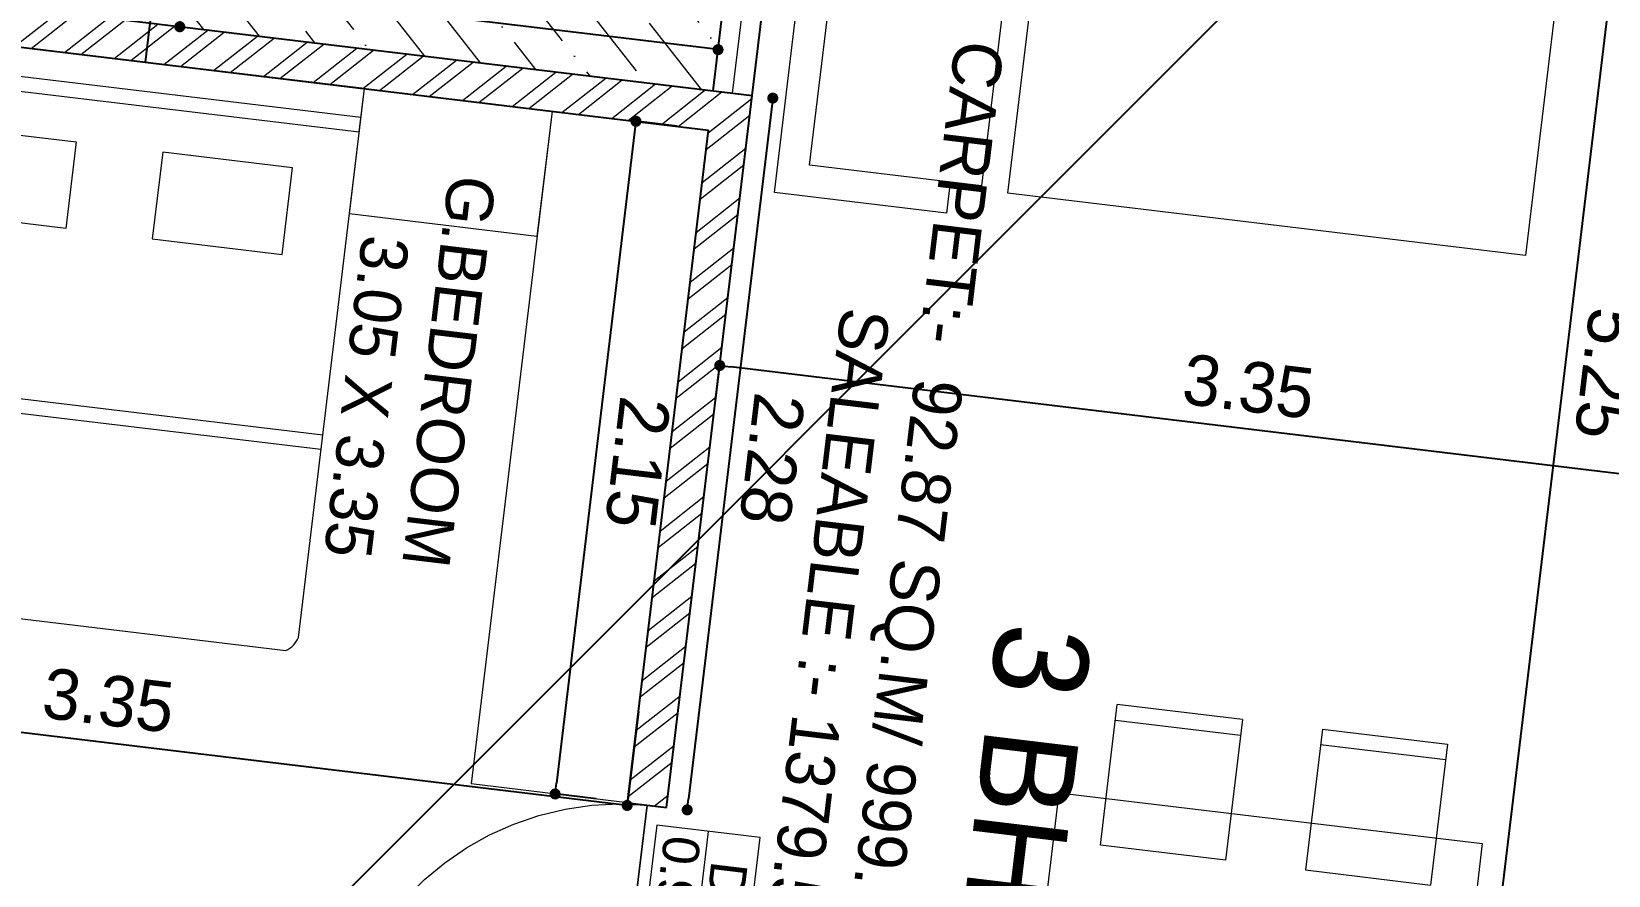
# Model space of a CAD drawing. Header units: metres. Extents: x 494 to 1845, y -666 to 1061.
# Drawn here: x 1753.5879 to 1753.7713, y 284.979 to 285.0771 of the extents above; entities that cross this region are included whole.
import ezdxf
from ezdxf.enums import TextEntityAlignment as Align

# ---------------------------------------------------------------- set-up
doc = ezdxf.new("R2010")
doc.units = ezdxf.units.M
doc.header["$MEASUREMENT"] = 0
doc.linetypes.add('1', pattern=[0])
doc.linetypes.add('DASHED2', pattern=[0.375, 0.25, -0.125])
doc.layers.get('Defpoints').update_dxf_attribs({"color": 12})
for name, color, linetype in [('A-AREA', 1, 'Continuous'), ('COLUMN', 1, 'Continuous'), ('VDA-TEXT', 250, '1'), ('VDA-WALL BELOW', 8, 'Continuous')]:
    doc.layers.add(name, color=color, linetype=linetype)
for name, color, linetype, lineweight in [('A-Furniture', 8, 'Continuous', 13), ('A-Wall Hatch', 8, 'Continuous', 9), ('DIMENSION', 8, 'Continuous', 5), ('VDA-DOOR', 23, 'Continuous', 5), ('VDA-DW TAGS', 4, 'Continuous', 9), ('VDA-FURNITURE', 8, 'Continuous', 13), ('VDA-HATCH', 8, 'Continuous', 9), ('VDA-SLIDING DOOR', 4, 'Continuous', 9), ('VDA-WALL', 250, 'Continuous', 25)]:
    doc.layers.add(name, color=color, linetype=linetype, lineweight=lineweight)
doc.styles.add('arial', font='arial.ttf', dxfattribs={"height": 0.3})
doc.styles.add('RS', font='GOTHIC.TTF')
doc.styles.get("Standard").update_dxf_attribs({"font": 'arial.ttf'})
doc.dimstyles.new('SMALL-1', dxfattribs={"dimtxt": 0.16, "dimasz": 0.035, "dimexe": 0, "dimexo": 0.1, "dimgap": 0.05, "dimtad": 1, "dimzin": 0, "dimdsep": 46, "dimtxsty": 'RS', "dimblk": 'DOT', "dimcen": 2.5, "dimclrd": 256, "dimclre": 256, "dimclrt": 5, "dimadec": 0, "dimazin": 0, "dimtfac": 1, "dimtdec": 3, "dimtofl": 0, "dimtmove": 0, "dimatfit": 3, "dimfxl": 0, "dimtolj": 1, "dimtzin": 0, "dimarcsym": 0})

# ---------------------------------------------------------------- blocks, each defined once
blk = doc.blocks.new('zw$DE63')
at = {"layer": 'VDA-FURNITURE', "extrusion": (-1.507989483803639e-06, 1.204778851980319e-06, 0.9999999999981374)}
for p, q in [((0, 1.465385175775737), (1.737475395202637e-05, 0.03461594507098198)), ((1.799999579787254, 1.500022419262677), (0.04615342523902655, 1.500001120846719)), ((0.6923106350004673, 1.223085890640505), (0.4153841948136687, 1.500005604699254)), ((0.4153841948136687, 1.500005604699254), (0.4153875578194857, 1.223082527751103)), ((1.799999579787254, 1.500022419262677), (1.661538041196764, 1.500020737759769)), ((1.661538041196764, 1.500020737759769), (1.661556256935, 2.073787618428469e-05)), ((1.707710103131831, 2.129829954355955e-05), (1.707691887393594, 1.500021298183128)), ((1.800017794594169, 2.241926267743111e-05), (1.799999579787254, 1.500022419262677)), ((1.800017794594169, 2.241926267743111e-05), (1.799999579787254, 1.500022419262677)), ((1.246155807748437, 1.303861847263761), (1.523078884929419, 1.303865210153162)), ((1.246160851791501, 0.8884772319579497), (1.246155807748437, 1.303861847263761)), ((1.523078884929419, 1.303865210153162), (1.523083928972483, 0.8884805948473513)), ((0.6346176266670227, 1.280777497799136), (0.4153868574649096, 1.280774835497141)), ((0.4153875578194857, 1.223082527751103), (0.6923106350004673, 1.223085890640505)), ((0.646171641536057, 8.407281711697578e-06), (0.646156788803637, 1.223085330217145)), ((0.6923254877328873, 8.967705070972443e-06), (0.6923106350004673, 1.223085890640505)), ((1.523083928972483, 0.8884805948473513), (1.246160851791501, 0.8884772319579497)), ((1.5230872919783, 0.6115575178992003), (1.246164214797318, 0.6115541550097987)), ((1.246164214797318, 0.6115541550097987), (1.246169258840382, 0.1961695397039875)), ((1.523092336021364, 0.1961729025933892), (1.5230872919783, 0.6115575178992003)), ((1.246169258840382, 0.1961695397039875), (1.523092336021364, 0.1961729025933892)), ((0.04617164097726345, 1.120963133871555e-06), (1.800017794594169, 2.241926267743111e-05)), ((1.661556256935, 2.073787618428469e-05), (1.800017794594169, 2.241926267743111e-05))]:
    blk.add_line(p, q, dxfattribs=at)
at = {"layer": 'VDA-FURNITURE'}
for centre, start, end in [((0.0650025608483702, 1.426793432219711), 104.438611504063, 149.3025759873148), ((0.0650025608483702, 0.07320768862700788), 210.6974240127036, 255.5613884959456)]:
    blk.add_arc(centre, 0.07559534104429093, start, end, dxfattribs=at)
blk = doc.blocks.new('zw$DD4')
at = {"layer": 'A-Furniture', "extrusion": (1.204778837184228e-06, -1.515233374796364e-06, 0.9999999999981264)}
for p, q in [((0.300014647655189, 1.352509115007706), (0.2999982098117471, 9.115203283727169e-06)), ((1.050014647655189, 1.352499999920838), (0.300014647655189, 1.352509115007706)), ((1.049998209811747, 0), (1.050014647655189, 1.352499999920838)), ((7.973052561283112e-06, 0.8033122207270935), (1.283455640077591e-05, 1.203312220750377)), ((0.4500128347426653, 1.203306751791388), (1.283455640077591e-05, 1.203312220750377)), ((0.05001283437013626, 1.203311613062397), (0.05000797286629677, 0.8033116131555289)), ((0.4500079732388258, 0.8033067517681047), (0.4500128347426653, 1.203306751791388)), ((0.9000079724937677, 0.8033012826927006), (0.9000128349289298, 1.203301282599568)), ((0.9000128349289298, 1.203301282599568), (1.350012834183872, 1.203295813407749)), ((1.300012834370136, 1.203296421095729), (1.300007972866297, 0.8032964210724458)), ((1.350007972680032, 0.8032958133844659), (1.350012834183872, 1.203295813407749)), ((7.973052561283112e-06, 0.8033122207270935), (0.4500079732388258, 0.8033067517681047)), ((1.350007972680032, 0.8032958132680506), (0.9000079724937677, 0.8033012826927006)), ((4.861503839492798e-06, 0.5473109191516414), (0, 0.1473109192447737)), ((4.861503839492798e-06, 0.5473109192680568), (0.450004861690104, 0.547305449959822)), ((0.04999999981373549, 0.1473103115567937), (0.05000486224889755, 0.5473103114636615)), ((0.450004861690104, 0.547305449959822), (0.4500000001862645, 0.1473054499365389)), ((0.9000048618763685, 0.5472999807680026), (0.900000000372529, 0.1472999808611348)), ((1.35000486113131, 0.5472945119254291), (0.9000048618763685, 0.5472999807680026)), ((1.299999999813735, 0.147295119590126), (1.300004861317575, 0.5472951194969937)), ((1.35000486113131, 0.5472945118090138), (1.350000000558794, 0.147294511902146)), ((0, 0.1473109192447737), (0.4500000001862645, 0.1473054499365389)), ((1.350000000558794, 0.147294511902146), (0.900000000372529, 0.1472999808611348)), ((0.2999982098117471, 9.115203283727169e-06), (1.049998209811747, 0))]:
    blk.add_line(p, q, dxfattribs=at)
blk = doc.blocks.new('zw$FFF1')
at = {"layer": 'A-Furniture', "color": 8, "extrusion": (1.515233374942575e-06, 1.204778837000339e-06, 0.9999999999981264)}
for p, q in [((0.6212500063702464, 2.488734973128885), (0.6212433241307735, 1.938893890124746)), ((1.371250006370246, 2.488725858158432), (0.6212500063702464, 2.488734973128885)), ((1.371243322268128, 1.938725731684826), (1.371250006370246, 2.488725858158432)), ((1.548996269702911, 2.488723697606474), (1.548989587463439, 1.938882614485919)), ((2.298996269702911, 2.488714582519606), (1.548996269702911, 2.488723697606474)), ((2.298989585600793, 1.938714456046), (2.298996269702911, 2.488714582519606)), ((0.7212487906217575, 2.388733757776208), (0.7212421065196395, 1.838733757613227)), ((1.271248790435493, 2.38872707344126), (0.7212487906217575, 2.388733757776208)), ((1.271242106333375, 1.838727073278278), (1.271248790435493, 2.38872707344126)), ((1.648995053954422, 2.388722482253797), (1.648988369852304, 1.838722482090816)), ((2.198995053768158, 2.388715797802433), (1.648995053954422, 2.388722482253797)), ((2.19898836966604, 1.838715797755867), (2.198995053768158, 2.388715797802433)), ((0.6212433241307735, 1.938893890124746), (0.7214021123945713, 1.938733629649505)), ((0.7214021123945713, 1.938733629649505), (0.7212433218955994, 1.93873363151215)), ((1.271243321709335, 1.938726946944371), (1.371243322268128, 1.938725731568411)), ((1.548989587463439, 1.938882614485919), (1.649148375727236, 1.938722354010679)), ((1.649148375727236, 1.938722354010679), (1.648989585228264, 1.938722355989739)), ((2.198989585042, 1.93871567142196), (2.298989584669471, 1.938714456046)), ((0.7212421065196395, 1.838733757613227), (1.271242106333375, 1.838727073278278)), ((1.648988369852304, 1.838722482090816), (2.19898836966604, 1.838715797755867))]:
    blk.add_line(p, q, dxfattribs=at)
at = {"layer": 'A-Furniture', "color": 8, "extrusion": (1.515233371707305e-06, -1.204778841069292e-06, 0.9999999999981264)}
for p, q in [((0.5500000007450581, 1.850006682798266), (9.313225746154785e-10, 1.849999999860302)), ((0, 1.849999999860302), (2.24793329834938e-05, 0)), ((0.5500012151896954, 1.750006682821549), (0.5500000007450581, 1.850006682798266)), ((0.1000012140721083, 1.750001214910299), (0.1000212645158172, 0.1000012150034308)), ((0.6500012148171663, 1.750007897731848), (0.1000012150034308, 1.750001214910299)), ((0.6500212643295527, 0.1000078979413956), (0.6500012148171663, 1.750007897731848)), ((0.6500078989192843, 1.200007897801697), (0.1000078991055489, 1.200001214980148)), ((0.6500145820900798, 0.6500078978715464), (0.1000145813450217, 0.650001215049997)), ((0.6500212643295527, 0.1000078979413956), (0.1000212645158172, 0.1000012150034308)), ((0.5500224800780416, 6.68293796479702e-06), (0.5500212647020817, 0.1000066829146817)), ((0.5500224800780416, 6.68293796479702e-06), (2.24793329834938e-05, 0))]:
    blk.add_line(p, q, dxfattribs=at)
at = {"layer": 'A-Furniture', "color": 8, "extrusion": (1.515233371707305e-06, -1.204778841069291e-06, 0.9999999999981264)}
for p, q in [((2.212546726688743, 1.752808351884596), (0.7327740155160427, 1.752790371072479)), ((0.7327740155160427, 1.752790371072479), (0.7327941320836544, 0.09728157555218786)), ((2.212566843256354, 0.09729955636430532), (2.212546726688743, 1.752808351884596)), ((0.7327941320836544, 0.09728157555218786), (2.212566843256354, 0.09729955636430532))]:
    blk.add_line(p, q, dxfattribs=at)
blk = doc.blocks.new('zw$F1DC')
at = {"layer": 'VDA-DOOR'}
for p, q in [((2.601322194095701e-05, 0), (2.601322339979006e-05, 0.9000000000000001)), ((2.601322192941069e-05, 0.0379718426371404), (0.9000260132219293, 0.0379718426371404)), ((2.601322194095701e-05, 0), (0.9000260132219409, 2.777222896099829e-13)), ((0.9000260132219293, 0.03797184263741812), (0.9000260132219293, 2.777222896099829e-13))]:
    blk.add_line(p, q, dxfattribs=at).dxf.unprotected_set("ltscale", 0)
at = {"layer": 'VDA-DOOR', "linetype": 'DASHED2', "ltscale": 0.3}
blk.add_arc((-0.02829771850029106, -0.03040769462445214), 0.9308387142759031, 4.212750427302682, 88.25632433435375, dxfattribs=at)
blk = doc.blocks.new('zw$AB1F')
at = {"layer": 'VDA-DOOR', "xscale": 1.111111111003124, "yscale": 1.111111111003124, "zscale": 1.111111111003124, "rotation": 90.00000000080222}
blk.add_blockref('zw$F1DC', (0.9999999967510598, -1.13686837721616e-13), dxfattribs=at)
blk = doc.blocks.new('_Dot')
at = {"color": 0, "linetype": 'ByBlock', "lineweight": -2}
blk.add_line((-0.5, 0), (-1, 0), dxfattribs=at)
at = {"color": 0, "linetype": 'ByBlock', "const_width": 0.5}
blk.add_lwpolyline([(-0.25, 0, 1), (0.25, 0, 1)], format="xyb", close=True, dxfattribs=at)
blk = doc.blocks.new('*D1128')
at = {"layer": 'Defpoints', "color": 0, "transparency": 16777216}
for p in [(-3.575000000000045, 2.450000000000045), (-3.787470807741784, -0.8999999999999773), (-3.575000000000045, -0.8999999999999773)]:
    blk.add_point(p, dxfattribs=at)
at = {"layer": 'DIMENSION', "lineweight": -2, "transparency": 16777216}
for p, q in [((-3.675000000000046, 2.450000000000045), (-3.787470807741784, 2.450000000000045)), ((-3.787470807741784, 2.415000000000045), (-3.787470807741784, -0.8649999999999772)), ((-3.675000000000046, -0.8999999999999773), (-3.787470807741784, -0.8999999999999773))]:
    blk.add_line(p, q, dxfattribs=at)
at = {"layer": 'DIMENSION', "lineweight": -2, "transparency": 16777216, "xscale": 0.035, "yscale": 0.035, "zscale": 0.035}
for p, rotation in [((-3.787470807741784, 2.450000000000045), 90), ((-3.787470807741784, -0.8999999999999773), 270)]:
    blk.add_blockref('_Dot', p, dxfattribs=dict(at, rotation=rotation))
at = {"layer": 'DIMENSION', "color": 5, "transparency": 16777216, "insert": (-3.921495280889302, 0.7750000000000341), "char_height": 0.16, "attachment_point": 5, "rotation": 90, "style": 'RS'}
blk.add_mtext('\\A1;3.35', dxfattribs=at)
blk = doc.blocks.new('*D1129')
at = {"layer": 'Defpoints', "color": 0, "transparency": 16777216}
for p in [(-6.7199999999998, 1.765842333421688), (-6.7199999999998, 0), (-1.474999999999909, 0)]:
    blk.add_point(p, dxfattribs=at)
at = {"layer": 'DIMENSION', "lineweight": -2, "transparency": 16777216}
for p, q in [((-6.7199999999998, 1.465842333421688), (-6.7199999999998, 1.765842333421688)), ((-1.509999999999909, 1.765842333421688), (-6.6849999999998, 1.765842333421688)), ((-1.474999999999909, 1.465842333421688), (-1.474999999999909, 1.765842333421688))]:
    blk.add_line(p, q, dxfattribs=at)
at = {"layer": 'DIMENSION', "lineweight": -2, "transparency": 16777216, "xscale": 0.035, "yscale": 0.035, "zscale": 0.035, "rotation": 180}
blk.add_blockref('_Dot', (-6.7199999999998, 1.765842333421688), dxfattribs=at)
at = {"layer": 'DIMENSION', "lineweight": -2, "transparency": 16777216, "xscale": 0.035, "yscale": 0.035, "zscale": 0.035}
blk.add_blockref('_Dot', (-1.474999999999909, 1.765842333421688), dxfattribs=at)
at = {"layer": 'DIMENSION', "color": 5, "transparency": 16777216, "insert": (-4.097499999999854, 1.899866806569206), "char_height": 0.16, "attachment_point": 5, "style": 'RS'}
blk.add_mtext('\\A1;5.25', dxfattribs=at)
blk = doc.blocks.new('*D1130')
at = {"layer": 'Defpoints', "color": 0, "transparency": 16777216}
for p in [(-2.375, -0.8340680498423012), (-4.649999999999864, -0.8999999999999773), (-2.375, -0.8999999999999773)]:
    blk.add_point(p, dxfattribs=at)
at = {"layer": 'DIMENSION', "lineweight": -2, "transparency": 16777216}
for p, q in [((-4.649999999999864, -0.8340680498423012), (-4.649999999999864, -0.8340680498423012)), ((-4.614999999999863, -0.8340680498423012), (-2.41, -0.8340680498423012)), ((-2.375, -0.8340680498423012), (-2.375, -0.8340680498423012))]:
    blk.add_line(p, q, dxfattribs=at)
at = {"layer": 'DIMENSION', "lineweight": -2, "transparency": 16777216, "xscale": 0.035, "yscale": 0.035, "zscale": 0.035, "rotation": 180}
blk.add_blockref('_Dot', (-4.649999999999864, -0.8340680498423012), dxfattribs=at)
at = {"layer": 'DIMENSION', "lineweight": -2, "transparency": 16777216, "xscale": 0.035, "yscale": 0.035, "zscale": 0.035}
blk.add_blockref('_Dot', (-2.375, -0.8340680498423012), dxfattribs=at)
at = {"layer": 'DIMENSION', "color": 5, "transparency": 16777216, "insert": (-3.512499999999932, -0.7000435766947826), "char_height": 0.16, "attachment_point": 5, "style": 'RS'}
blk.add_mtext('\\A1;2.28', dxfattribs=at)
blk = doc.blocks.new('*D1137')
at = {"layer": 'Defpoints', "color": 0, "transparency": 16777216}
for p in [(-4.649999999999864, -2.730352548427504), (-7.5949999999998, -2.824999999999989), (-4.649999999999864, -2.824999999999989)]:
    blk.add_point(p, dxfattribs=at)
at = {"layer": 'DIMENSION', "lineweight": -2, "transparency": 16777216}
for p, q in [((-7.5949999999998, -2.730352548427504), (-7.5949999999998, -2.730352548427504)), ((-7.5599999999998, -2.730352548427504), (-4.684999999999864, -2.730352548427504)), ((-4.649999999999864, -2.730352548427504), (-4.649999999999864, -2.730352548427504))]:
    blk.add_line(p, q, dxfattribs=at)
at = {"layer": 'DIMENSION', "lineweight": -2, "transparency": 16777216, "xscale": 0.035, "yscale": 0.035, "zscale": 0.035, "rotation": 180}
blk.add_blockref('_Dot', (-7.5949999999998, -2.730352548427504), dxfattribs=at)
at = {"layer": 'DIMENSION', "lineweight": -2, "transparency": 16777216, "xscale": 0.035, "yscale": 0.035, "zscale": 0.035}
blk.add_blockref('_Dot', (-4.649999999999864, -2.730352548427504), dxfattribs=at)
at = {"layer": 'DIMENSION', "color": 5, "transparency": 16777216, "insert": (-6.122499999999832, -2.596328075279986), "char_height": 0.16, "attachment_point": 5, "style": 'RS'}
blk.add_mtext('\\A1;2.95', dxfattribs=at)
blk = doc.blocks.new('*D1138')
at = {"layer": 'Defpoints', "color": 0, "transparency": 16777216}
for p in [(-4.649999999999864, -1.024999999999977), (-4.781915920684924, -2.824999999999989), (-4.649999999999864, -2.824999999999989)]:
    blk.add_point(p, dxfattribs=at)
at = {"layer": 'DIMENSION', "lineweight": -2, "transparency": 16777216}
for p, q in [((-4.749999999999863, -1.024999999999977), (-4.781915920684924, -1.024999999999977)), ((-4.781915920684924, -1.059999999999977), (-4.781915920684924, -2.789999999999988)), ((-4.749999999999863, -2.824999999999989), (-4.781915920684924, -2.824999999999989))]:
    blk.add_line(p, q, dxfattribs=at)
at = {"layer": 'DIMENSION', "lineweight": -2, "transparency": 16777216, "xscale": 0.035, "yscale": 0.035, "zscale": 0.035}
for p, rotation in [((-4.781915920684924, -1.024999999999977), 90), ((-4.781915920684924, -2.824999999999989), 270)]:
    blk.add_blockref('_Dot', p, dxfattribs=dict(at, rotation=rotation))
at = {"layer": 'DIMENSION', "color": 5, "transparency": 16777216, "insert": (-4.915940393832442, -1.924999999999983), "char_height": 0.16, "attachment_point": 5, "rotation": 90, "style": 'RS'}
blk.add_mtext('\\A1;1.80', dxfattribs=at)
blk = doc.blocks.new('*D1139')
at = {"layer": 'Defpoints', "color": 0, "transparency": 16777216}
for p in [(-4.524999999999864, -1.024999999999977), (-2.375, -1.024999999999977), (-2.375, -1.256505198637228)]:
    blk.add_point(p, dxfattribs=at)
at = {"layer": 'DIMENSION', "lineweight": -2, "transparency": 16777216}
for p, q in [((-4.524999999999864, -1.124999999999977), (-4.524999999999864, -1.256505198637228)), ((-2.375, -1.124999999999977), (-2.375, -1.256505198637228)), ((-4.489999999999863, -1.256505198637228), (-2.41, -1.256505198637228))]:
    blk.add_line(p, q, dxfattribs=at)
at = {"layer": 'DIMENSION', "lineweight": -2, "transparency": 16777216, "xscale": 0.035, "yscale": 0.035, "zscale": 0.035, "rotation": 180}
blk.add_blockref('_Dot', (-4.524999999999864, -1.256505198637228), dxfattribs=at)
at = {"layer": 'DIMENSION', "lineweight": -2, "transparency": 16777216, "xscale": 0.035, "yscale": 0.035, "zscale": 0.035}
blk.add_blockref('_Dot', (-2.375, -1.256505198637228), dxfattribs=at)
at = {"layer": 'DIMENSION', "color": 5, "transparency": 16777216, "insert": (-3.449999999999932, -1.12248072548971), "char_height": 0.16, "attachment_point": 5, "style": 'RS'}
blk.add_mtext('\\A1;2.15', dxfattribs=at)
blk = doc.blocks.new('*D1140')
at = {"layer": 'Defpoints', "color": 0, "transparency": 16777216}
for p in [(-4.524999999999864, -1.024999999999977), (-4.524999414097238, -4.37504520146598), (-2.366173958560466, -4.37504520146598)]:
    blk.add_point(p, dxfattribs=at)
at = {"layer": 'DIMENSION', "lineweight": -2, "transparency": 16777216}
for p, q in [((-2.666173958560466, -1.024999999999977), (-2.366173958560466, -1.024999999999977)), ((-2.366173958560466, -1.059999999999977), (-2.366173958560466, -4.34004520146598)), ((-2.666173958560466, -4.37504520146598), (-2.366173958560466, -4.37504520146598))]:
    blk.add_line(p, q, dxfattribs=at)
at = {"layer": 'DIMENSION', "lineweight": -2, "transparency": 16777216, "xscale": 0.035, "yscale": 0.035, "zscale": 0.035}
for p, rotation in [((-2.366173958560466, -1.024999999999977), 90), ((-2.366173958560466, -4.37504520146598), 270)]:
    blk.add_blockref('_Dot', p, dxfattribs=dict(at, rotation=rotation))
at = {"layer": 'DIMENSION', "color": 5, "transparency": 16777216, "insert": (-2.500198431707985, -2.700022600732979), "char_height": 0.16, "attachment_point": 5, "rotation": 90, "style": 'RS'}
blk.add_mtext('\\A1;3.35', dxfattribs=at)
blk = doc.blocks.new('D2 F')
at = {"layer": 'VDA-DW TAGS'}
for p, q in [((1526.931973292432, 317.9785229997766), (1526.931973292432, 318.3093975895068)), ((1527.326713496184, 318.1439602946417), (1526.536973292432, 318.1439602946417))]:
    blk.add_line(p, q, dxfattribs=at)
blk.add_lwpolyline([(1527.326713496184, 318.3093975895068), (1526.536973292432, 318.3093975895068), (1526.536973292432, 317.9785229997766), (1527.326713496184, 317.9785229997766)], close=True, dxfattribs=at)
at = {"layer": 'VDA-DW TAGS', "char_height": 0.1159809851405905, "attachment_point": 8, "style": 'arial'}
for s, insert, width in [('D2', (1526.729266800857, 318.1646217140338), 0.2822932409837917), ('2.35', (1527.136089685218, 318.1646217140338), 0.2822932409837917), ('0.90', (1526.719750490626, 318.0048427286442), 0.275840167237977), ('-', (1527.132187534136, 317.9991844191687), 0.3661736348513708)]:
    blk.add_mtext(s, dxfattribs=dict(at, insert=insert, width=width))
blk = doc.blocks.new('SDFDSFD')
at = {"layer": 'A-Wall Hatch', "ltscale": 0.1}
h = blk.add_hatch(dxfattribs=at)
h.set_pattern_fill('ANSI32', color=256, scale=0.3, angle=270)
h.set_pattern_definition([(315, (-5.76940198055172, -2.326928868841492), (0.07954951288348662, 0.07954951288348659), []), (315, (-5.76940198055172, -2.379961877341486), (0.07954951288348662, 0.07954951288348659), [])])
h.paths.add_polyline_path([(-3.575000000000045, 2.575000000000045), (-5.244999999999891, 2.575000000000045), (-5.244999999999891, 5.250000000000057), (-1.349999999999909, 5.250000000000057), (-1.349999999999909, 5.375000000000057), (-6.8449999999998, 5.375000000000057), (-6.8449999999998, 5.250000000000057), (-5.369999999999891, 5.250000000000057), (-5.369999999999891, 4.050000000000068), (-5.7199999999998, 4.050000000000068), (-5.7199999999998, 3.925000000000068), (-5.369999999999891, 3.925000000000068), (-5.369999999999891, 2.575000000000045), (-5.7199999999998, 2.575000000000045), (-5.7199999999998, 2.450000000000045), (-3.575000000000045, 2.450000000000045)])
h.paths.add_polyline_path([(-7.7199999999998, -2.949999999999989), (-7.7199999999998, -0.8999999999999773), (-6.8449999999998, -0.8999999999999773), (-6.8449999999998, 4.050000000000068), (-6.7199999999998, 4.050000000000068), (-6.7199999999998, -0.8999999999999773), (-6.449999999999863, -0.8999999999999773), (-6.449999999999863, -1.024999999999977), (-7.5949999999998, -1.024999999999977), (-7.5949999999998, -2.949999999999989)])
h.paths.add_polyline_path([(-2.375, -0.8999999999999773), (-4.649999999999864, -0.8999999999999773), (-4.649999999999864, -4.5), (-4.524999999999864, -4.5), (-4.524999999999864, -1.024999999999977), (-2.375, -1.024999999999977)])
h.paths.add_polyline_path([(-0.974999999999909, 2.999860553396445), (-0.9809027286516994, 2.999860553396445), (-1.349999999999909, 3), (-1.349999999999909, 4.050000000000068), (-1.474999999999909, 4.050000000000068), (-1.474999999999909, 3), (-2.375, 3), (-2.375, 2.450000000000045), (-2.25, 2.450000000000045), (-2.25, 2.875), (-1.474999999999909, 2.875), (-1.474999999999909, 0), (-1.349999999999909, 0), (-1.349999999999909, 0.8000000000000114), (-0.625, 0.8000000000000114), (-0.625, 0.9250000000000114), (-1.349999999999909, 0.9250000000000114), (-1.349999999999909, 2.875), (-0.974999999999909, 2.875)])
h.paths.add_polyline_path([(2.674999999999955, 3), (1.024999999999864, 3), (1.024999999999864, 4.350000000000023), (1.974999999999909, 4.350000000000023), (1.974999999999909, 4.474860553396468), (0.8999999999998636, 4.475000000000023), (0.8999999999998636, 3), (-0.375, 3), (-0.375, 2.875), (2.674999999999955, 2.875)])
h.paths.add_polyline_path([(-0.625, -1.925000000000011), (-1.349999999999909, -1.925000000000011), (-1.349999999999909, -1.024999999999977), (-0.900000000000091, -1.024999999999977), (-0.900000000000091, -0.8999999999999773), (-1.474999999999909, -0.8999999999999773), (-1.474999999999909, -4.5), (-0.974999999999909, -4.5), (-0.974999999999909, -4.375139446603555), (-0.9809027286516994, -4.375139446603555), (-1.349999999999909, -4.375), (-1.349999999999909, -2.050000003470643), (-0.625, -2.050000000000011)])
h.paths.add_polyline_path([(3.549999999999955, 4.475000000000023), (2.574999999999818, 4.475000000000023), (2.574999999999818, 4.350000000000023), (3.424999999999955, 4.350000000000023), (3.424999999999955, 3), (3.549999999999955, 3)])
h.paths.add_polyline_path([(0.125, -1.925000000000011), (0, -1.925000000000011), (0, -4.375), (-0.375, -4.375), (-0.375, -4.5), (0.125, -4.5)])
h.paths.add_polyline_path([(0.125, 2.875), (0, 2.875), (0, 0), (0.125, 0)])
h.paths.add_polyline_path([(4.875, 3), (3.549999999999955, 3), (3.549999999999955, 2.875), (4.875, 2.875)])
h.paths.add_polyline_path([(3.549999999999955, 3), (3.424999999999955, 3), (3.424999999999955, 2.875), (3.549999999999955, 2.875)])
h.paths.add_polyline_path([(3.549999999999955, 0.112500000000017), (3.424999999999955, 0.1125000000000171), (3.424999999999955, -0.8999999999999773), (0, -0.8999999999999773), (0, -1.024999999999977), (3.424999999999955, -1.024999999999977), (3.424999999999955, -4.5), (3.549999999999955, -4.5), (3.549999999999955, -1.024999999999977), (4.875, -1.024999999999977), (4.875, -0.8999999999999773), (3.549999999999955, -0.8999999999999773)])
h.paths.add_polyline_path([(3.424999999999955, 1.912500000000017), (3.549999999999955, 1.912500000000017), (3.549999999999955, 2.875), (3.424999999999955, 2.875)])
at = {"layer": 'VDA-HATCH'}
h = blk.add_hatch(dxfattribs=at)
h.set_pattern_fill('ANSI36', color=43)
h.set_pattern_definition([(45, (-42510.88798718774, 14915.09808658299), (0.06629126073623882, 0.2430679560328759), [0.3125, -0.0625, 0, -0.0625])])
h.paths.add_polyline_path([(-7.5949999999998, -2.824999999999989), (-4.649999999999864, -2.824999999999989), (-4.649999999999864, -1.024999999999977), (-7.5949999999998, -1.024999999999977)])
h.paths.add_polyline_path([(-2.375, 3), (-1.474999999999909, 3), (-1.474999999999909, 5.250000000000057), (-2.375, 5.250000000000057)])
h.paths.add_polyline_path([(3.555946973636992, -0.8999986044702268), (4.75, -0.8999986044702268), (4.75, 2.875), (3.555946973636992, 2.875)])
at = {"layer": 'A-AREA'}
blk.add_lwpolyline([(-1.474999999999909, 5.250000000000057), (-1.474999999999909, 2.875), (1.024999999999864, 2.875), (1.024999999999864, 4.350000000000023), (3.425000000028149, 4.34999589387229), (3.424999999999955, 2.875), (4.75, 2.875), (4.75, -0.8999999999999773), (3.425065773919869, -0.8999986045160426), (3.424999999999955, -4.375), (-4.524999414097238, -4.37504520146598), (-4.524999999999864, -2.824999999999989), (-7.5949999999998, -2.824999999999989), (-7.5949999999998, -1.024999999999977), (-6.7199999999998, -1.024999999999977)], dxfattribs=at)
at = {"layer": 'VDA-DOOR'}
blk.add_line((-2.375, -0.9624999999999773), (-1.474999999999909, -0.9624999999999773), dxfattribs=at)
at = {"layer": 'VDA-FURNITURE'}
blk.add_line((-2.375, -1.024999999999977), (-2.375, -1.525018020666892), dxfattribs=at)
at = {"layer": 'VDA-FURNITURE', "extrusion": (4.368272014304201e-06, 5.8104550666431e-06, 0.9999999999735785)}
blk.add_line((-4.52500445035389, -1.525005322290212), (-2.375, -1.525018020666892), dxfattribs=at)
at = {"layer": 'VDA-FURNITURE', "extrusion": (4.368272014304201e-06, 5.8104550666431e-06, 0.9999999999735785), "elevation": -2.491889090263516e-06}
blk.add_lwpolyline([(-4.124999404656592, -2.124988122314562), (-4.524999404337905, -2.124988120408261), (-4.524998367186527, -1.525005322341485), (-4.124998367512489, -1.525005324247786)], close=True, dxfattribs=at)
at = {"layer": 'VDA-SLIDING DOOR'}
blk.add_line((-4.649999999999864, -0.9624999999999773), (-6.449999999999863, -0.9624999999999773), dxfattribs=at)
at = {"layer": 'VDA-WALL'}
for p, q in [((-2.375, -0.8999999999999773), (-4.649999999999864, -0.8999999999999773)), ((-4.649999999999864, -4.5), (-4.649999999999864, -0.8999999999999773)), ((-2.375, -1.024999999999977), (-2.375, -0.8999999999999773)), ((-2.375, -1.024999999999977), (-4.524999999999864, -1.024999999999977)), ((-4.524999999999864, -4.5), (-4.524999999999864, -1.024999999999977))]:
    blk.add_line(p, q, dxfattribs=at)
at = {"layer": 'VDA-WALL BELOW'}
for p, q in [((-4.649999999999864, -0.8999999999999773), (-6.449999999999863, -0.8999999999999773)), ((-4.649999999999864, -1.024999999999977), (-6.449999999999863, -1.024999999999977))]:
    blk.add_line(p, q, dxfattribs=at)
at = {"layer": 'VDA-DOOR', "extrusion": (0.0003046095345933661, -0.0001294728292493017, -0.9999999452249075), "xscale": 0.9000002890170382, "yscale": 0.9000002890170382, "zscale": -0.9000002890170377, "rotation": 179.9999977404477}
blk.add_blockref('zw$AB1F', (2.374989079460084, -0.962522442832883, -0.0005988238589148672), dxfattribs=at)
at = {"layer": 'VDA-FURNITURE', "extrusion": (4.3682720143042e-06, 5.810455066643099e-06, 0.9999999999735784), "xscale": -1, "rotation": 179.9999997265776}
blk.add_blockref('zw$FFF1', (-6.651941770021239, 1.695850783573212, -1.920382629817319e-05), dxfattribs=at)
at = {"layer": 'VDA-FURNITURE', "extrusion": (4.368272014304201e-06, 5.8104550666431e-06, 0.9999999999735786), "xscale": -1, "rotation": 179.9999997265776}
blk.add_blockref('zw$DD4', (-2.870181758010077, 1.684859100813141, -2.747936550960048e-06), dxfattribs=at)
at = {"layer": 'VDA-FURNITURE', "extrusion": (4.368272014304201e-06, 5.8104550666431e-06, 0.9999999999735786), "rotation": 179.9999997265772}
blk.add_blockref('zw$DE63', (-2.724990718570474, -2.125004569860617, -2.425074426548033e-05), dxfattribs=at)
at = {"layer": 'VDA-HATCH'}
blk.add_blockref('D2 F', (-1528.85216844035, -318.9030259298602), dxfattribs=at)
at = {"layer": 'VDA-TEXT', "color": 1, "extrusion": (4.368272014304201e-06, 5.8104550666431e-06, 0.9999999999735785), "insert": (-1.30653455259062, 0.374473109052019), "char_height": 0.154743372, "width": 3.915187934693313, "attachment_point": 3, "text_direction": (0.9999999999904591, 2.449293598226949e-16, -4.368272014377942e-06)}
blk.add_mtext('\\pt10;{\\fCentury Gothic|b0|i0|c0|p34;\\H1.93869x;\\C5;3 BHK - A}\\P\\pt10;{\\fCentury Gothic|b0|i0|c0|p34;\\H1.00000x;CARPET:-  92.87 SQ.M/ 999.65 SQ.FT}\\P\\pt10;{\\fCentury Gothic|b0|i0|c0|p34;\\H1.00000x;SALEABLE :- 1379.52 SQ.FT }', dxfattribs=at)
at = {"layer": 'VDA-TEXT', "extrusion": (4.368272014304201e-06, 5.8104550666431e-06, 0.9999999999735785), "insert": (-3.041458572754436, -2.078167218816759), "char_height": 0.15, "width": 1.314504061156185e-11, "attachment_point": 9, "text_direction": (0.9999999999904591, -3.819167204646539e-14, -4.368272014377718e-06), "style": 'arial'}
blk.add_mtext('\\pi0.63095;{\\fCentury Gothic|b0|i0|c0|p34;G.BEDROOM  }\\P\\pi0.76025;{\\fCentury Gothic|b0|i0|c0|p34;3.05 X 3.35}', dxfattribs=at)
at = {"layer": 'DIMENSION'}
for base, p1, p2, picture, middle in [((-3.787470807741784, -0.8999999999999773), (-3.575000000000045, 2.450000000000045), (-3.575000000000045, -0.8999999999999773), '*D1128', (-3.921495280889302, 0.7750000000000341)), ((-4.781915920684924, -2.824999999999989), (-4.649999999999864, -1.024999999999977), (-4.649999999999864, -2.824999999999989), '*D1138', (-4.915940393832442, -1.924999999999983)), ((-2.366173958560466, -4.37504520146598), (-4.524999999999864, -1.024999999999977), (-4.524999414097238, -4.37504520146598, 4.269554277385695e-05), '*D1140', (-2.500198431707985, -2.700022600732979))]:
    dim = blk.add_linear_dim(base=base, p1=p1, p2=p2, angle=90, dimstyle='SMALL-1', dxfattribs=at)
    dim.commit()
    dim.dimension.update_dxf_attribs({"geometry": picture, "text_midpoint": middle})
for base, p1, p2, picture, middle in [((-6.7199999999998, 1.765842333421688), (-1.474999999999909, 0), (-6.7199999999998, 0), '*D1129', (-4.097499999999854, 1.899866806569206)), ((-2.375, -0.8340680498423012), (-4.649999999999864, -0.8999999999999773), (-2.375, -0.8999999999999773), '*D1130', (-3.512499999999932, -0.7000435766947826)), ((-2.375, -1.256505198637228), (-4.524999999999864, -1.024999999999977), (-2.375, -1.024999999999977), '*D1139', (-3.449999999999932, -1.12248072548971)), ((-4.649999999999864, -2.730352548427504), (-7.5949999999998, -2.824999999999989), (-4.649999999999864, -2.824999999999989), '*D1137', (-6.122499999999832, -2.596328075279986))]:
    dim = blk.add_linear_dim(base=base, p1=p1, p2=p2, dimstyle='SMALL-1', dxfattribs=at)
    dim.commit()
    dim.dimension.update_dxf_attribs({"geometry": picture, "text_midpoint": middle})
blk = doc.blocks.new('zw$2126')
blk.add_blockref('SDFDSFD', (79.96768020883496, 5.14142106419115))
at = {"layer": 'COLUMN', "style": 'arial'}
blk.add_attdef('SA2', text='', height=0.2, dxfattribs=at).set_placement((23.5857722090484, 1.822347833846607), align=Align.CENTER)
blk = doc.blocks.new('zw$2024')
at = {"layer": 'COLUMN', "color": 2, "lineweight": 30, "xscale": 0.040454025344065, "yscale": 0.040454025344065, "zscale": 0.040454025344065, "rotation": 263.1416268303429}
blk.add_blockref('zw$2126', (0.4407994604573449, 7.510580479510105), dxfattribs=at)
blk = doc.blocks.new('DAFASDFDFA')
h = blk.add_hatch()
h.set_pattern_fill('ANSI31', color=8)
h.set_pattern_definition([(45, (-5.136796944825846, 44.36925538582364), (-0.08838834764831845, 0.08838834764831845), [])])
h.paths.add_polyline_path([(-5.136796944825846, 47.76988869920024), (-3.653442929462472, 47.76988869920024), (-3.653442929462472, 44.36925538582364), (-5.136796944825846, 44.36925538582364)])
at = {"color": 3}
blk.add_blockref('zw$2024', (-4.913074283928836, 40.33837650708267), dxfattribs=at)

msp = doc.modelspace()

# ---------------------------------------------------------------- block references
at = {"layer": 'VDA-WALL', "xscale": 0.9052046613064094, "yscale": 0.9052046613064094, "zscale": 0.9052046613064094}
msp.add_blockref('DAFASDFDFA', (1757.895177180679, 244.5134115555693), dxfattribs=at)

doc.saveas('drawing.dxf')
